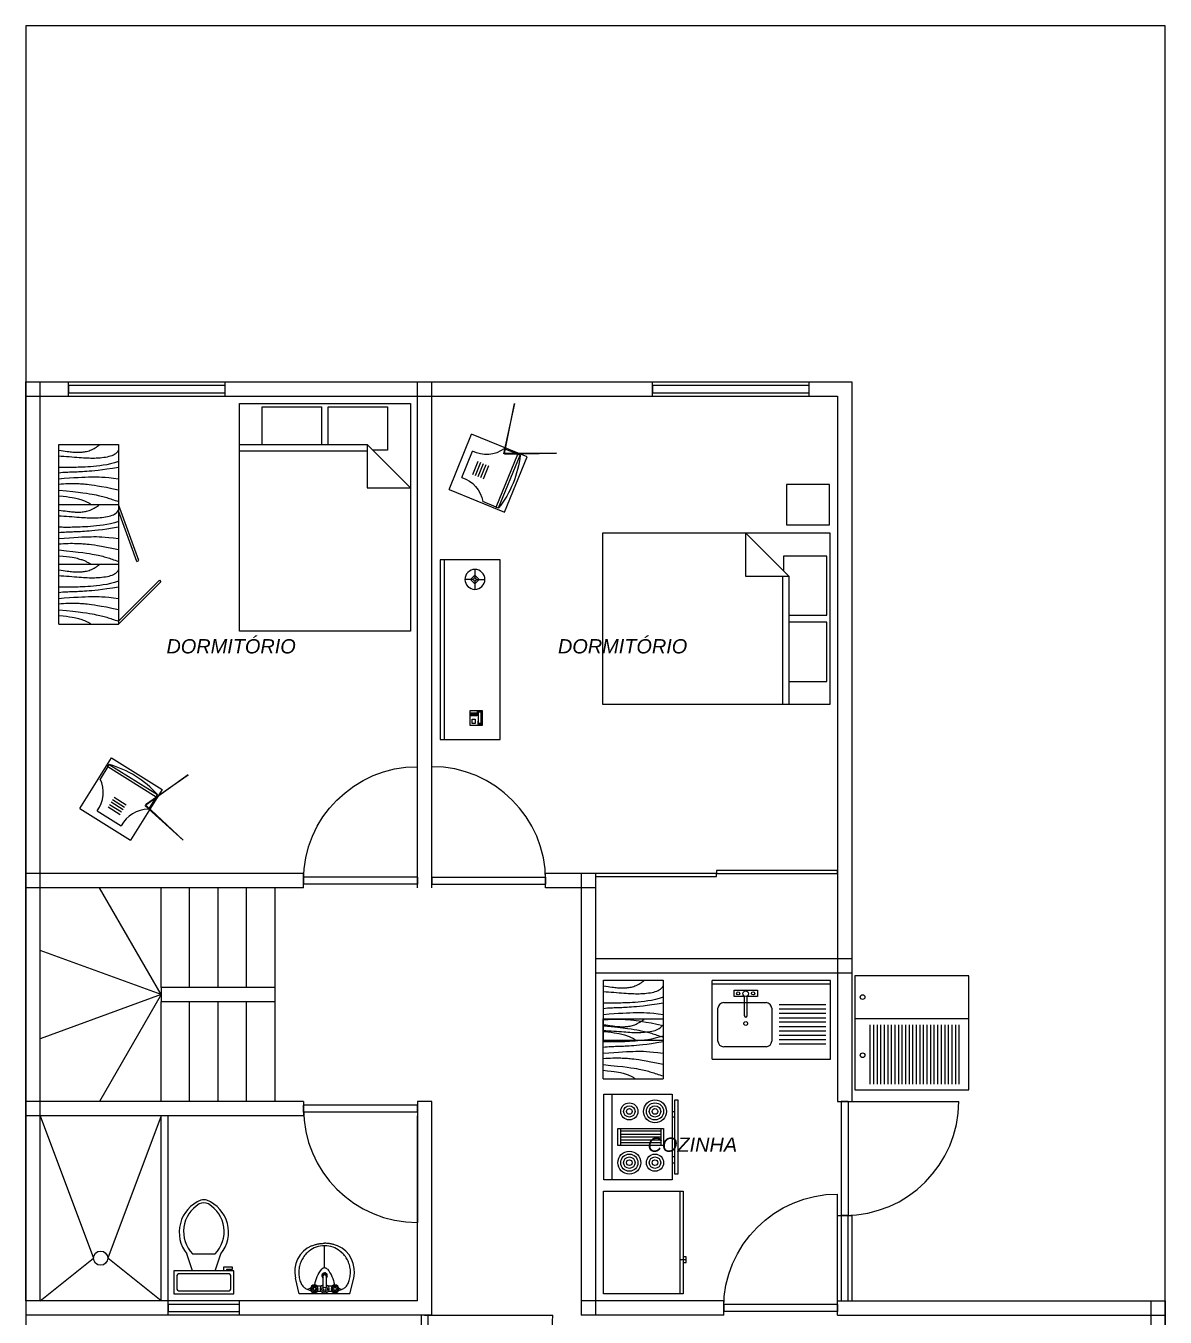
# Model space of a CAD drawing. Header units: millimetres. Extents: x 14669 to 29415, y 2716 to 7684.
# Drawn here: x 16208 to 17008, y 3372 to 4279 of the extents above; entities that cross this region are included whole.
import ezdxf

# ---------------------------------------------------------------- set-up
doc = ezdxf.new("R2010")
doc.units = ezdxf.units.MM
for name, color, linetype in [('escaleras', 2, 'Continuous'), ('linderos', 2, 'Continuous'), ('muebles', 1, 'Continuous'), ('muros_carga', 3, 'Continuous'), ('puertas', 2, 'Continuous'), ('ventanas', 1, 'Continuous')]:
    doc.layers.add(name, color=color, linetype=linetype)
doc.styles.add('CUADRO1', font='ariali.ttf', dxfattribs={"height": 1})

# ---------------------------------------------------------------- blocks, each defined once
blk = doc.blocks.new('puerta 90 cm')
at = {"layer": 'puertas'}
blk.add_line((4022.33, 1290.63), (4112.33, 1290.63), dxfattribs=at)
blk.add_lwpolyline([(4019.83, 1290.63), (4019.83, 1200.63), (4024.83, 1200.63), (4024.83, 1290.63)], close=True, dxfattribs=at)
blk.add_arc((4022.33, 1290.63), 90, 270, 0, dxfattribs=at)
at = {"layer": 'ventanas'}
for p, q in [((4027.33, 1290.63), (4017.33, 1290.63)), ((4027.33, 1200.63), (4017.33, 1200.63))]:
    blk.add_line(p, q, dxfattribs=at)
blk = doc.blocks.new('Bed - Queen')
at = {"linetype": 'Continuous'}
for p, q in [((0, -80.00003), (0, 0)), ((0, 0), (59.99999, 0)), ((59.99999, 0), (59.99999, -80.00003)), ((7.99999, -1.2), (28.79998, -1.2)), ((7.99999, -14.4), (7.99999, -1.2)), ((28.79998, -1.2), (28.79998, -14.4)), ((31.19999, -1.2), (51.99999, -1.2)), ((31.19999, -14.4), (31.19999, -1.2)), ((51.99999, -1.2), (51.99999, -16.4)), ((0, -14.4), (44.8, -14.4)), ((44.8, -16.8), (0, -16.8)), ((59.99999, -29.6), (44.8, -14.4)), ((44.8, -14.4), (44.8, -29.6)), ((51.99999, -16.4), (46.79936, -16.4)), ((44.8, -29.6), (59.99999, -29.6)), ((59.99999, -80.00003), (0, -80.00003))]:
    blk.add_line(p, q, dxfattribs=at)
blk = doc.blocks.new('Toilet - top')
for p, q in [((9.5, -6), (9.5, -2)), ((-10, -8.5), (-8, -8.5)), ((-10, -9.5), (-10, -8.5)), ((-8, -8.5), (-8, -8)), ((-7, -8), (-7, -9.5)), ((-4, -8), (-6, -14)), ((4, -8), (6, -14)), ((-7, -9.5), (-10, -9.5)), ((4, -14), (-4, -14))]:
    blk.add_line(p, q)
blk.add_lwpolyline([(10.5, -8), (10.5, 0), (-10.5, 0), (-10.5, -8)], close=True)
for points in [[(-9.5, -2), (-9.5, -6)], [(8.5, -1), (-8.5, -1)], [(-8.5, -7), (8.5, -7)]]:
    blk.add_lwpolyline(points)
for centre, radius, start, end in [((-8.62, -1.88), 0.884, 81.8699, 188.1301), ((8.62, -1.88), 0.884, 351.8699, 98.1301), ((-8.62, -6.12), 0.884, 171.8699, 278.1301), ((8.62, -6.12), 0.884, 261.8699, 8.1301), ((3.52, -21.58), 12.17, 141.4691, 247.9714), ((4.2, -21.82), 11.33, 136.3677, 238.9468), ((-3.52, -21.58), 12.17, 292.0284, 38.5307), ((-4.2, -21.82), 11.33, 301.053, 43.6321), ((0, -27.88), 4, 245.7318, 294.2682), ((0, -29), 4, 254.8605, 285.1395)]:
    blk.add_arc(centre, radius, start, end)
blk = doc.blocks.new('tele 20 inch')
at = {"layer": 'muebles'}
for p, q in [((3994.88, 1810.87), (4034.88, 1810.87)), ((3994.88, 1809.14), (3994.88, 1810.87)), ((3994.88, 1809.14), (4034.88, 1809.14)), ((3994.88, 1809.14), (3994.88, 1798.83)), ((4034.88, 1809.14), (4034.88, 1810.87)), ((4034.88, 1809.14), (4034.88, 1798.83)), ((4009.88, 1793.21), (4019.88, 1793.21)), ((4009.88, 1791.21), (4019.88, 1791.21)), ((4009.88, 1789.21), (4019.88, 1789.21)), ((4009.88, 1787.21), (4019.88, 1787.21)), ((4004.88, 1778.83), (4024.88, 1778.83)), ((4009.88, 1785.21), (4019.88, 1785.21))]:
    blk.add_line(p, q, dxfattribs=at)
for centre, radius, start, end in [((4014.88, 1740.83), 72.84, 74.06267, 105.93733), ((3983.49, 1780.63), 21.46, 355.16684, 57.96326), ((4046.26, 1780.63), 21.46, 122.03674, 184.83316)]:
    blk.add_arc(centre, radius, start, end, dxfattribs=at)
blk = doc.blocks.new('ropero')
at = {"layer": 'muebles', "linetype": 'Continuous'}
for p, q in [((3979.7, 1950.2), (4021.7, 1950.2)), ((3979.7, 1908.2), (4021.7, 1908.2)), ((3979.7, 1866.2), (4021.7, 1866.2))]:
    blk.add_line(p, q, dxfattribs=at)
at = {"layer": 'muebles'}
for p, q in [((4035.98, 1910.7), (4021.7, 1950.2)), ((4034.56, 1910.19), (4021.7, 1945.79)), ((4034.56, 1910.19), (4035.98, 1910.7)), ((4021.7, 1868.32), (4050.34, 1896.96)), ((4021.7, 1866.2), (4051.4, 1895.9)), ((4050.34, 1896.96), (4051.4, 1895.9))]:
    blk.add_line(p, q, dxfattribs=at)
at = {"layer": 'muebles', "linetype": 'Continuous'}
for points in [[(3979.7, 1950.2), (3979.7, 1992.2), (4021.7, 1992.2), (4021.7, 1950.2)], [(3979.7, 1988.2), (3981.4, 1987.99), (3982.93, 1987.78), (3984.31, 1987.6), (3985.56, 1987.43), (3986.69, 1987.28), (3987.73, 1987.15), (3988.7, 1987.04), (3989.61, 1986.94), (3990.49, 1986.87), (3991.34, 1986.82), (3992.17, 1986.79), (3992.97, 1986.77), (3993.77, 1986.78), (3994.55, 1986.81), (3995.33, 1986.85), (3996.11, 1986.91), (3996.9, 1986.99), (3997.69, 1987.1), (3998.49, 1987.23), (3999.3, 1987.4), (4000.13, 1987.61), (4000.97, 1987.87), (4001.82, 1988.18), (4002.7, 1988.55), (4003.59, 1988.98), (4004.47, 1989.45), (4005.34, 1989.95), (4006.16, 1990.46), (4006.92, 1990.96), (4007.59, 1991.43), (4008.15, 1991.85), (4008.59, 1992.2)], [(3979.7, 1984.2), (3981.52, 1984.1), (3983.37, 1983.99), (3985.24, 1983.86), (3987.1, 1983.73), (3988.93, 1983.59), (3990.72, 1983.45), (3992.43, 1983.32), (3994.06, 1983.19), (3995.59, 1983.08), (3997.03, 1982.97), (3998.4, 1982.89), (3999.71, 1982.82), (4000.98, 1982.76), (4002.24, 1982.73), (4003.5, 1982.73), (4004.77, 1982.74), (4006.08, 1982.79), (4007.4, 1982.86), (4008.74, 1982.96), (4010.06, 1983.1), (4011.37, 1983.26), (4012.64, 1983.45), (4013.87, 1983.67), (4015.03, 1983.93), (4016.12, 1984.22), (4017.14, 1984.55), (4018.08, 1984.94), (4018.95, 1985.4), (4019.75, 1985.95), (4020.47, 1986.59), (4021.12, 1987.34), (4021.7, 1988.2)], [(4021.7, 1980.2), (4018.88, 1979.34), (4016.15, 1978.64), (4013.52, 1978.07), (4011, 1977.63), (4008.58, 1977.29), (4006.27, 1977.03), (4004.08, 1976.83), (4002.01, 1976.67), (4000.06, 1976.54), (3998.22, 1976.43), (3996.49, 1976.34), (3994.86, 1976.27), (3993.32, 1976.21), (3991.85, 1976.17), (3990.46, 1976.13), (3989.14, 1976.1), (3987.87, 1976.08), (3986.64, 1976.07), (3985.46, 1976.07), (3984.29, 1976.07), (3983.15, 1976.08), (3982, 1976.11), (3980.86, 1976.15), (3979.7, 1976.2)], [(4021.7, 1976.2), (4017.35, 1975.47), (4013.58, 1974.87), (4010.32, 1974.41), (4007.5, 1974.05), (4005.06, 1973.78), (4002.95, 1973.57), (4001.08, 1973.42), (3999.41, 1973.31), (3997.87, 1973.21), (3996.43, 1973.12), (3995.1, 1973.05), (3993.84, 1972.99), (3992.65, 1972.93), (3991.51, 1972.88), (3990.41, 1972.84), (3989.33, 1972.81), (3988.25, 1972.77), (3987.17, 1972.73), (3986.06, 1972.69), (3984.92, 1972.64), (3983.73, 1972.56), (3982.47, 1972.47), (3981.13, 1972.35), (3979.7, 1972.2)], [(3979.7, 1968.2), (3983.62, 1968.52), (3987.17, 1968.79), (3990.39, 1969.01), (3993.29, 1969.18), (3995.92, 1969.32), (3998.31, 1969.42), (4000.49, 1969.49), (4002.49, 1969.54), (4004.35, 1969.56), (4006.17, 1969.55), (4008.05, 1969.5), (4010.07, 1969.39), (4012.35, 1969.22), (4014.98, 1968.97), (4018.07, 1968.64), (4021.7, 1968.2)], [(4021.7, 1960.2), (4017.09, 1961.19), (4013.16, 1961.98), (4009.83, 1962.61), (4007.03, 1963.09), (4004.7, 1963.46), (4002.76, 1963.73), (4001.14, 1963.93), (3999.78, 1964.08), (3998.6, 1964.2), (3997.56, 1964.3), (3996.62, 1964.38), (3995.73, 1964.44), (3994.87, 1964.49), (3993.97, 1964.53), (3993.01, 1964.57), (3991.94, 1964.59), (3990.73, 1964.62), (3989.38, 1964.64), (3987.93, 1964.64), (3986.39, 1964.62), (3984.77, 1964.58), (3983.1, 1964.5), (3981.41, 1964.37), (3979.7, 1964.2)], [(3979.7, 1960.2), (3985.1, 1959.67), (3989.65, 1959.18), (3993.44, 1958.75), (3996.58, 1958.35), (3999.17, 1957.99), (4001.31, 1957.66), (4003.11, 1957.35), (4004.66, 1957.06), (4006.06, 1956.79), (4007.33, 1956.52), (4008.5, 1956.26), (4009.58, 1956), (4010.59, 1955.74), (4011.55, 1955.47), (4012.48, 1955.21), (4013.39, 1954.93), (4014.31, 1954.64), (4015.25, 1954.34), (4016.21, 1954.02), (4017.2, 1953.69), (4018.24, 1953.35), (4019.33, 1952.98), (4020.48, 1952.6), (4021.7, 1952.2)], [(3979.7, 1956.2), (3982.71, 1955.92), (3985.23, 1955.64), (3987.33, 1955.37), (3989.07, 1955.1), (3990.5, 1954.84), (3991.69, 1954.59), (3992.7, 1954.34), (3993.58, 1954.1), (3994.38, 1953.86), (3995.13, 1953.63), (3995.83, 1953.4), (3996.48, 1953.17), (3997.1, 1952.94), (3997.68, 1952.71), (3998.23, 1952.47), (3998.76, 1952.24), (3999.28, 1951.99), (3999.78, 1951.75), (4000.26, 1951.5), (4000.72, 1951.24), (4001.16, 1950.99), (4001.56, 1950.73), (4001.94, 1950.47), (4002.28, 1950.21)], [(3979.7, 1908.2), (3979.7, 1950.2), (4021.7, 1950.2), (4021.7, 1908.2)], [(3979.7, 1946.2), (3981.4, 1945.99), (3982.93, 1945.78), (3984.31, 1945.6), (3985.56, 1945.43), (3986.69, 1945.28), (3987.73, 1945.15), (3988.7, 1945.04), (3989.61, 1944.94), (3990.49, 1944.87), (3991.34, 1944.82), (3992.17, 1944.79), (3992.97, 1944.77), (3993.77, 1944.78), (3994.55, 1944.81), (3995.33, 1944.85), (3996.11, 1944.91), (3996.9, 1944.99), (3997.69, 1945.1), (3998.49, 1945.23), (3999.3, 1945.4), (4000.13, 1945.61), (4000.97, 1945.87), (4001.82, 1946.18), (4002.7, 1946.55), (4003.59, 1946.98), (4004.47, 1947.45), (4005.34, 1947.95), (4006.16, 1948.46), (4006.92, 1948.96), (4007.59, 1949.43), (4008.15, 1949.85), (4008.59, 1950.2)], [(3979.7, 1942.2), (3981.52, 1942.1), (3983.37, 1941.99), (3985.24, 1941.86), (3987.1, 1941.73), (3988.93, 1941.59), (3990.72, 1941.45), (3992.43, 1941.32), (3994.06, 1941.19), (3995.59, 1941.08), (3997.03, 1940.97), (3998.4, 1940.89), (3999.71, 1940.82), (4000.98, 1940.76), (4002.24, 1940.73), (4003.5, 1940.73), (4004.77, 1940.74), (4006.08, 1940.79), (4007.4, 1940.86), (4008.74, 1940.96), (4010.06, 1941.1), (4011.37, 1941.26), (4012.64, 1941.45), (4013.87, 1941.67), (4015.03, 1941.93), (4016.12, 1942.22), (4017.14, 1942.55), (4018.08, 1942.94), (4018.95, 1943.4), (4019.75, 1943.95), (4020.47, 1944.59), (4021.12, 1945.34), (4021.7, 1946.2)], [(4021.7, 1938.2), (4018.88, 1937.34), (4016.15, 1936.64), (4013.52, 1936.07), (4011, 1935.63), (4008.58, 1935.29), (4006.27, 1935.03), (4004.08, 1934.83), (4002.01, 1934.67), (4000.06, 1934.54), (3998.22, 1934.43), (3996.49, 1934.34), (3994.86, 1934.27), (3993.32, 1934.21), (3991.85, 1934.17), (3990.46, 1934.13), (3989.14, 1934.1), (3987.87, 1934.08), (3986.64, 1934.07), (3985.46, 1934.07), (3984.29, 1934.07), (3983.15, 1934.08), (3982, 1934.11), (3980.86, 1934.15), (3979.7, 1934.2)], [(4021.7, 1934.2), (4017.35, 1933.47), (4013.58, 1932.87), (4010.32, 1932.41), (4007.5, 1932.05), (4005.06, 1931.78), (4002.95, 1931.57), (4001.08, 1931.42), (3999.41, 1931.31), (3997.87, 1931.21), (3996.43, 1931.12), (3995.1, 1931.05), (3993.84, 1930.99), (3992.65, 1930.93), (3991.51, 1930.88), (3990.41, 1930.84), (3989.33, 1930.81), (3988.25, 1930.77), (3987.17, 1930.73), (3986.06, 1930.69), (3984.92, 1930.64), (3983.73, 1930.56), (3982.47, 1930.47), (3981.13, 1930.35), (3979.7, 1930.2)], [(3979.7, 1926.2), (3983.62, 1926.52), (3987.17, 1926.79), (3990.39, 1927.01), (3993.29, 1927.18), (3995.92, 1927.32), (3998.31, 1927.42), (4000.49, 1927.49), (4002.49, 1927.54), (4004.35, 1927.56), (4006.17, 1927.55), (4008.05, 1927.5), (4010.07, 1927.39), (4012.35, 1927.22), (4014.98, 1926.97), (4018.07, 1926.64), (4021.7, 1926.2)], [(4021.7, 1918.2), (4017.09, 1919.19), (4013.16, 1919.98), (4009.83, 1920.61), (4007.03, 1921.09), (4004.7, 1921.46), (4002.76, 1921.73), (4001.14, 1921.93), (3999.78, 1922.08), (3998.6, 1922.2), (3997.56, 1922.3), (3996.62, 1922.38), (3995.73, 1922.44), (3994.87, 1922.49), (3993.97, 1922.53), (3993.01, 1922.57), (3991.94, 1922.59), (3990.73, 1922.62), (3989.38, 1922.64), (3987.93, 1922.64), (3986.39, 1922.62), (3984.77, 1922.58), (3983.1, 1922.5), (3981.41, 1922.37), (3979.7, 1922.2)], [(3979.7, 1918.2), (3985.1, 1917.67), (3989.65, 1917.18), (3993.44, 1916.75), (3996.58, 1916.35), (3999.17, 1915.99), (4001.31, 1915.66), (4003.11, 1915.35), (4004.66, 1915.06), (4006.06, 1914.79), (4007.33, 1914.52), (4008.5, 1914.26), (4009.58, 1914), (4010.59, 1913.74), (4011.55, 1913.47), (4012.48, 1913.21), (4013.39, 1912.93), (4014.31, 1912.64), (4015.25, 1912.34), (4016.21, 1912.02), (4017.2, 1911.69), (4018.24, 1911.35), (4019.33, 1910.98), (4020.48, 1910.6), (4021.7, 1910.2)], [(3979.7, 1914.2), (3982.71, 1913.92), (3985.23, 1913.64), (3987.33, 1913.37), (3989.07, 1913.1), (3990.5, 1912.84), (3991.69, 1912.59), (3992.7, 1912.34), (3993.58, 1912.1), (3994.38, 1911.86), (3995.13, 1911.63), (3995.83, 1911.4), (3996.48, 1911.17), (3997.1, 1910.94), (3997.68, 1910.71), (3998.23, 1910.47), (3998.76, 1910.24), (3999.28, 1909.99), (3999.78, 1909.75), (4000.26, 1909.5), (4000.72, 1909.24), (4001.16, 1908.99), (4001.56, 1908.73), (4001.94, 1908.47), (4002.28, 1908.21)], [(3979.7, 1866.2), (3979.7, 1908.2), (4021.7, 1908.2), (4021.7, 1866.2)], [(3979.7, 1904.2), (3981.4, 1903.99), (3982.93, 1903.78), (3984.31, 1903.6), (3985.56, 1903.43), (3986.69, 1903.28), (3987.73, 1903.15), (3988.7, 1903.04), (3989.61, 1902.94), (3990.49, 1902.87), (3991.34, 1902.82), (3992.17, 1902.79), (3992.97, 1902.77), (3993.77, 1902.78), (3994.55, 1902.81), (3995.33, 1902.85), (3996.11, 1902.91), (3996.9, 1902.99), (3997.69, 1903.1), (3998.49, 1903.23), (3999.3, 1903.4), (4000.13, 1903.61), (4000.97, 1903.87), (4001.82, 1904.18), (4002.7, 1904.55), (4003.59, 1904.98), (4004.47, 1905.45), (4005.34, 1905.95), (4006.16, 1906.46), (4006.92, 1906.96), (4007.59, 1907.43), (4008.15, 1907.85), (4008.59, 1908.2)], [(3979.7, 1900.2), (3981.52, 1900.1), (3983.37, 1899.99), (3985.24, 1899.86), (3987.1, 1899.73), (3988.93, 1899.59), (3990.72, 1899.45), (3992.43, 1899.32), (3994.06, 1899.19), (3995.59, 1899.08), (3997.03, 1898.97), (3998.4, 1898.89), (3999.71, 1898.82), (4000.98, 1898.76), (4002.24, 1898.73), (4003.5, 1898.73), (4004.77, 1898.74), (4006.08, 1898.79), (4007.4, 1898.86), (4008.74, 1898.96), (4010.06, 1899.1), (4011.37, 1899.26), (4012.64, 1899.45), (4013.87, 1899.67), (4015.03, 1899.93), (4016.12, 1900.22), (4017.14, 1900.55), (4018.08, 1900.94), (4018.95, 1901.4), (4019.75, 1901.95), (4020.47, 1902.59), (4021.12, 1903.34), (4021.7, 1904.2)], [(4021.7, 1896.2), (4018.88, 1895.34), (4016.15, 1894.64), (4013.52, 1894.07), (4011, 1893.63), (4008.58, 1893.29), (4006.27, 1893.03), (4004.08, 1892.83), (4002.01, 1892.67), (4000.06, 1892.54), (3998.22, 1892.43), (3996.49, 1892.34), (3994.86, 1892.27), (3993.32, 1892.21), (3991.85, 1892.17), (3990.46, 1892.13), (3989.14, 1892.1), (3987.87, 1892.08), (3986.64, 1892.07), (3985.46, 1892.07), (3984.29, 1892.07), (3983.15, 1892.08), (3982, 1892.11), (3980.86, 1892.15), (3979.7, 1892.2)], [(4021.7, 1892.2), (4017.35, 1891.47), (4013.58, 1890.87), (4010.32, 1890.41), (4007.5, 1890.05), (4005.06, 1889.78), (4002.95, 1889.57), (4001.08, 1889.42), (3999.41, 1889.31), (3997.87, 1889.21), (3996.43, 1889.12), (3995.1, 1889.05), (3993.84, 1888.99), (3992.65, 1888.93), (3991.51, 1888.88), (3990.41, 1888.84), (3989.33, 1888.81), (3988.25, 1888.77), (3987.17, 1888.73), (3986.06, 1888.69), (3984.92, 1888.64), (3983.73, 1888.56), (3982.47, 1888.47), (3981.13, 1888.35), (3979.7, 1888.2)], [(3979.7, 1884.2), (3983.62, 1884.52), (3987.17, 1884.79), (3990.39, 1885.01), (3993.29, 1885.18), (3995.92, 1885.32), (3998.31, 1885.42), (4000.49, 1885.49), (4002.49, 1885.54), (4004.35, 1885.56), (4006.17, 1885.55), (4008.05, 1885.5), (4010.07, 1885.39), (4012.35, 1885.22), (4014.98, 1884.97), (4018.07, 1884.64), (4021.7, 1884.2)], [(4021.7, 1876.2), (4017.09, 1877.19), (4013.16, 1877.98), (4009.83, 1878.61), (4007.03, 1879.09), (4004.7, 1879.46), (4002.76, 1879.73), (4001.14, 1879.93), (3999.78, 1880.08), (3998.6, 1880.2), (3997.56, 1880.3), (3996.62, 1880.38), (3995.73, 1880.44), (3994.87, 1880.49), (3993.97, 1880.53), (3993.01, 1880.57), (3991.94, 1880.59), (3990.73, 1880.62), (3989.38, 1880.64), (3987.93, 1880.64), (3986.39, 1880.62), (3984.77, 1880.58), (3983.1, 1880.5), (3981.41, 1880.37), (3979.7, 1880.2)], [(3979.7, 1876.2), (3985.1, 1875.67), (3989.65, 1875.18), (3993.44, 1874.75), (3996.58, 1874.35), (3999.17, 1873.99), (4001.31, 1873.66), (4003.11, 1873.35), (4004.66, 1873.06), (4006.06, 1872.79), (4007.33, 1872.52), (4008.5, 1872.26), (4009.58, 1872), (4010.59, 1871.74), (4011.55, 1871.47), (4012.48, 1871.21), (4013.39, 1870.93), (4014.31, 1870.64), (4015.25, 1870.34), (4016.21, 1870.02), (4017.2, 1869.69), (4018.24, 1869.35), (4019.33, 1868.98), (4020.48, 1868.6), (4021.7, 1868.2)], [(3979.7, 1872.2), (3982.71, 1871.92), (3985.23, 1871.64), (3987.33, 1871.37), (3989.07, 1871.1), (3990.5, 1870.84), (3991.69, 1870.59), (3992.7, 1870.34), (3993.58, 1870.1), (3994.38, 1869.86), (3995.13, 1869.63), (3995.83, 1869.4), (3996.48, 1869.17), (3997.1, 1868.94), (3997.68, 1868.71), (3998.23, 1868.47), (3998.76, 1868.24), (3999.28, 1867.99), (3999.78, 1867.75), (4000.26, 1867.5), (4000.72, 1867.24), (4001.16, 1866.99), (4001.56, 1866.73), (4001.94, 1866.47), (4002.28, 1866.21)]]:
    blk.add_lwpolyline(points, dxfattribs=at)
blk = doc.blocks.new('ventana 110 cm planta')
at = {"layer": 'ventanas'}
for p, q in [((4008.07, 1900.84), (4008.07, 1910.84)), ((4118.07, 1900.84), (4118.07, 1910.84))]:
    blk.add_line(p, q, dxfattribs=at)
blk.add_lwpolyline([(4008.07, 1903.34), (4118.07, 1903.34), (4118.07, 1908.34), (4008.07, 1908.34)], close=True, dxfattribs=at)
blk = doc.blocks.new('tarja2')
at = {"layer": 'muebles'}
for p, q in [((4926.7, 1813.7), (4926.7, 1878.7)), ((5024.3, 1875.7), (4926.7, 1875.7)), ((4981.9, 1858.9), (5020.6, 1858.9)), ((4981.9, 1855.1), (5020.6, 1855.1)), ((4981.9, 1851.6), (5020.6, 1851.6)), ((4981.9, 1847.9), (5020.6, 1847.9)), ((4981.9, 1844.4), (5020.6, 1844.4)), ((4981.9, 1840.6), (5020.6, 1840.6)), ((4981.9, 1837.1), (5020.6, 1837.1)), ((4981.9, 1833.6), (5020.6, 1833.6)), ((4981.9, 1829.9), (5020.6, 1829.9)), ((4981.9, 1826.3), (5020.6, 1826.3))]:
    blk.add_line(p, q, dxfattribs=at)
at = {"layer": 'muebles', "linetype": 'Continuous'}
for p, q in [((4953.2, 1849.6), (4953.2, 1865.7)), ((4955.5, 1849.6), (4955.5, 1865.7))]:
    blk.add_line(p, q, dxfattribs=at)
at = {"layer": 'muebles'}
blk.add_lwpolyline([(4926.7, 1813.7), (5024.3, 1813.7), (5024.3, 1878.7), (4926.7, 1878.7)], dxfattribs=at)
at = {"layer": 'muebles', "linetype": 'Continuous'}
for points in [[(4953.2, 1865.4), (4944.7, 1865.4), (4944.7, 1870.7), (4954.6, 1870.7)], [(4954.6, 1870.7), (4963.9, 1870.7), (4963.9, 1865.4), (4955.5, 1865.4)], [(4931.4, 1828.5), (4931.4, 1855.7)], [(4936.1, 1860.4), (4951.8, 1860.4)], [(4951.8, 1860.4), (4971.2, 1860.4)], [(4975.8, 1855.7), (4975.8, 1828.5)], [(4971.2, 1823.8), (4936.1, 1823.8)]]:
    blk.add_lwpolyline(points, dxfattribs=at)
for centre, radius in [((4948.1, 1868), 1.3), ((4954.3, 1867.7), 2.34), ((4960.4, 1868), 1.3), ((4954.3, 1843.1), 1.56)]:
    blk.add_circle(centre, radius, dxfattribs=at)
for centre, radius, start, end in [((4936.3, 1855.4), 4.98, 93.3665, 176.6335), ((4970.9, 1855.4), 4.98, 3.3665, 86.6335), ((4954.3, 1849.6), 1.17, 180, 0), ((4936.3, 1828.8), 4.98, 183.3665, 266.6335), ((4970.9, 1828.8), 4.98, 273.3665, 356.6335)]:
    blk.add_arc(centre, radius, start, end, dxfattribs=at)
blk = doc.blocks.new('puerta 80 cm')
at = {"layer": 'puertas'}
for p, q in [((4020.66, 1310.21), (4020.66, 1390.21)), ((4020.66, 1312.71), (4100.66, 1312.71)), ((4020.66, 1312.71), (4020.66, 1307.71)), ((4020.66, 1307.71), (4100.66, 1307.71)), ((4100.66, 1312.71), (4100.66, 1307.71))]:
    blk.add_line(p, q, dxfattribs=at)
blk.add_arc((4020.66, 1310.21), 80, 0, 90, dxfattribs=at)
at = {"layer": 'ventanas'}
for p, q in [((4020.66, 1305.21), (4020.66, 1315.21)), ((4100.66, 1305.21), (4100.66, 1315.21))]:
    blk.add_line(p, q, dxfattribs=at)
blk = doc.blocks.new('Table - Square Woodgrain 42 x 42 in.')
at = {"linetype": 'Continuous'}
blk.add_line((0, -42), (42, -42), dxfattribs=at)
for points in [[(0, -4), (1.704, -4.2172), (3.2358, -4.4188), (4.615, -4.604), (5.8615, -4.7721), (6.9951, -4.9224), (8.0357, -5.0541), (9.0031, -5.1667), (9.9171, -5.2594), (10.7951, -5.3316), (11.6445, -5.3836), (12.4702, -5.4157), (13.277, -5.4283), (14.0698, -5.4217), (14.8535, -5.3964), (15.6331, -5.3526), (16.4133, -5.2908), (17.1986, -5.2103), (17.9913, -5.1062), (18.793, -4.9727), (19.6056, -4.8038), (20.4307, -4.5937), (21.2701, -4.3365), (22.1256, -4.0262), (22.9989, -3.6571), (23.888, -3.2272), (24.7756, -2.7516), (25.6408, -2.2491), (26.4624, -1.7387), (27.2195, -1.2395), (27.891, -0.7703), (28.456, -0.3501), (28.8934, 0.002)], [(0, -42), (0, 0), (42, 0), (42, -42)], [(0, -8), (1.8203, -8.1001), (3.6741, -8.2149), (5.5411, -8.3408), (7.4011, -8.4741), (9.2339, -8.6112), (11.0193, -8.7484), (12.7371, -8.8821), (14.3671, -9.0086), (15.8954, -9.1246), (17.3337, -9.2278), (18.6997, -9.3159), (20.0116, -9.387), (21.2871, -9.4389), (22.5442, -9.4696), (23.8008, -9.477), (25.0749, -9.459), (26.3791, -9.4137), (27.7049, -9.3403), (29.0383, -9.2382), (30.3655, -9.1068), (31.6728, -8.9455), (32.9461, -8.7535), (34.1717, -8.5304), (35.3358, -8.2756), (36.4268, -7.9863), (37.443, -7.6521), (38.3849, -7.2603), (39.253, -6.7986), (40.048, -6.2542), (40.7705, -5.6147), (41.421, -4.8674), (42, -4)], [(42, -12), (39.1784, -12.8621), (36.4519, -13.5654), (33.8246, -14.1294), (31.3004, -14.5731), (28.8832, -14.9161), (26.577, -15.1775), (24.3858, -15.3768), (22.3136, -15.5332), (20.3622, -15.6632), (18.5254, -15.7718), (16.7947, -15.8612), (15.1618, -15.9338), (13.6183, -15.9916), (12.1558, -16.0369), (10.7659, -16.0718), (9.4403, -16.0987), (8.1703, -16.1191), (6.9461, -16.1325), (5.7577, -16.1377), (4.595, -16.1335), (3.4479, -16.1188), (2.3064, -16.0924), (1.1604, -16.0532), (0, -16)], [(42, -16), (37.6529, -16.7365), (33.8802, -17.329), (30.6179, -17.7961), (27.8015, -18.1561), (25.3668, -18.4275), (23.2497, -18.6288), (21.3859, -18.7785), (19.7111, -18.8949), (18.1693, -18.9939), (16.7375, -19.0795), (15.401, -19.1534), (14.1449, -19.217), (12.9544, -19.2717), (11.8148, -19.3191), (10.7113, -19.3606), (9.6291, -19.3976), (8.5534, -19.4323), (7.47, -19.4689), (6.3643, -19.5122), (5.222, -19.5672), (4.0288, -19.6386), (2.7703, -19.7313), (1.4321, -19.8501), (0, -20)], [(0, -24), (3.9243, -23.6805), (7.4766, -23.4138), (10.6891, -23.1954), (13.5943, -23.0205), (16.2247, -22.8847), (18.6125, -22.7832), (20.7903, -22.7116), (22.7903, -22.6651), (24.6563, -22.642), (26.4764, -22.6507), (28.35, -22.7024), (30.3766, -22.8084), (32.6555, -22.98), (35.2861, -23.2283), (38.3678, -23.5645), (42, -24)], [(42, -32), (37.392, -31.017), (33.4585, -30.2231), (30.1291, -29.5949), (27.3334, -29.109), (25.0009, -28.742), (23.0612, -28.4707), (21.4439, -28.2716), (20.0786, -28.1215), (18.8998, -28.0002), (17.8609, -27.9014), (16.9206, -27.8219), (16.0371, -27.7588), (15.1691, -27.709), (14.2748, -27.6693), (13.3128, -27.6368), (12.2415, -27.6083), (11.0295, -27.5824), (9.6867, -27.5643), (8.233, -27.5608), (6.6884, -27.5787), (5.0728, -27.6248), (3.4062, -27.7058), (1.7086, -27.8286), (0, -28)], [(0, -32), (5.4026, -32.5358), (9.9494, -33.019), (13.7424, -33.4553), (16.8834, -33.8505), (19.4743, -34.2106), (21.6171, -34.5413), (23.4136, -34.8486), (24.9657, -35.1382), (26.3614, -35.4156), (27.6332, -35.6841), (28.7995, -35.9467), (29.8788, -36.2064), (30.8897, -36.4661), (31.8507, -36.7288), (32.7802, -36.9973), (33.6968, -37.2747), (34.6175, -37.5635), (35.5531, -37.8651), (36.5128, -38.1805), (37.506, -38.5108), (38.5421, -38.8568), (39.6302, -39.2197), (40.7797, -39.6004), (42, -40)], [(0, -36), (3.0098, -36.2857), (5.5354, -36.5643), (7.6368, -36.8359), (9.374, -37.1009), (10.807, -37.3597), (11.9957, -37.6126), (13.0002, -37.8599), (13.8804, -38.102), (14.6874, -38.3393), (15.4365, -38.5729), (16.1338, -38.8041), (16.7858, -39.0341), (17.3987, -39.264), (17.9787, -39.4952), (18.5322, -39.7288), (19.0655, -39.9662), (19.5832, -40.2081), (20.0842, -40.4544), (20.5657, -40.7046), (21.0249, -40.9581), (21.459, -41.2144), (21.8653, -41.4731), (22.2409, -41.7335), (22.5831, -41.9951)]]:
    blk.add_lwpolyline(points, dxfattribs=at)
blk = doc.blocks.new('Faucet - Bathroom top')
for p, q in [((-4.107, 0.125), (-4.375, 0.125)), ((-3.75, 0.4788), (-3.75, 0.75)), ((-3.5, 0.482), (-3.5, 0.75)), ((-3.1461, 0.125), (-2.875, 0.125)), ((3.143, 0.125), (2.875, 0.125)), ((3.5, 0.4788), (3.5, 0.75)), ((3.75, 0.482), (3.75, 0.75)), ((4.1039, 0.125), (4.375, 0.125)), ((-4.1039, -0.125), (-4.375, -0.125)), ((-3.75, -0.4821), (-3.75, -0.75)), ((-3.5, -0.4789), (-3.5, -0.75)), ((-3.143, -0.125), (-2.875, -0.125)), ((-0.5, -0.8639), (-0.5, -4.5)), ((0.5, -4.5), (0.5, -0.8631)), ((3.1461, -0.125), (2.875, -0.125)), ((3.5, -0.4821), (3.5, -0.75)), ((3.75, -0.4789), (3.75, -0.75)), ((4.107, -0.125), (4.375, -0.125))]:
    blk.add_line(p, q)
for centre, radius in [((-3.625, 0), 1.375), ((-4.625, 0), 0.2795), ((-3.625, 0), 0.5), ((-3.625, 1), 0.2795), ((-2.625, 0), 0.2795), ((0, 0), 0.5), ((3.625, 0), 1.375), ((2.625, 0), 0.2795), ((3.625, 0), 0.5), ((3.625, 1), 0.2795), ((4.625, 0), 0.2795), ((-3.625, -1), 0.2795), ((3.625, -1), 0.2795)]:
    blk.add_circle(centre, radius)
for centre, radius, start, end in [((-3.625, 0), 1, 105.2407, 164.2093), ((-3.625, 0), 1, 16.44125, 74.07887), ((0, 0), 1.5, 289.6514, 250.3603), ((0, 0), 1, 300.3431, 239.7554), ((3.625, 0), 1, 106.12, 164.0884), ((3.625, 0), 1, 16.23422, 73.90469), ((-3.625, 0), 1, 196.2342, 253.9047), ((-3.625, 0), 1, 286.12, 344.0884), ((0, -4.5), 0.5, 180, 0), ((3.625, 0), 1, 196.4413, 254.0789), ((3.625, 0), 1, 285.2407, 344.2093)]:
    blk.add_arc(centre, radius, start, end)
blk = doc.blocks.new('Lavabo 35 x 35 cm')
at = {"layer": 'muebles'}
for p, q in [((4127.69, 1458.9), (4125.07, 1469.82)), ((4163.35, 1458.9), (4165.97, 1469.82)), ((4135.64, 1462.94), (4133.59, 1461.9)), ((4155.53, 1462.88), (4157.44, 1461.91)), ((4163.35, 1458.9), (4127.69, 1458.9))]:
    blk.add_line(p, q, dxfattribs=at)
for points in [[(4134.79, 1488.89), (4134, 1488.32), (4133.32, 1487.72), (4132.67, 1487.08), (4132.67, 1487.08), (4132.06, 1486.42), (4131.47, 1485.72), (4130.92, 1485), (4130.41, 1484.25), (4129.93, 1483.47), (4129.49, 1482.67), (4129.09, 1481.85), (4128.73, 1481.01), (4128.73, 1481.01), (4128.41, 1480.15), (4128.13, 1479.28), (4127.89, 1478.39), (4127.7, 1477.48), (4127.55, 1476.57), (4127.44, 1475.65), (4127.38, 1474.71), (4127.36, 1473.78), (4127.36, 1473.78), (4127.39, 1472.84), (4127.47, 1471.9), (4127.58, 1470.97), (4127.74, 1470.07), (4127.93, 1469.19), (4128.16, 1468.35), (4128.43, 1467.55), (4128.72, 1466.8), (4128.72, 1466.8), (4129.05, 1466.1), (4129.41, 1465.47), (4129.79, 1464.88), (4130.21, 1464.35), (4130.64, 1463.87), (4131.11, 1463.43), (4131.6, 1463.03), (4132.12, 1462.67), (4132.12, 1462.67), (4132.66, 1462.35), (4133.22, 1462.07), (4133.79, 1461.82), (4134.37, 1461.6), (4134.95, 1461.42), (4135.53, 1461.26), (4135.83, 1461.19)], [(4136.41, 1492.61), (4137.18, 1492.89), (4137.87, 1493.12), (4138.47, 1493.32), (4139.02, 1493.48), (4139.51, 1493.61), (4139.96, 1493.72), (4140.4, 1493.82), (4140.83, 1493.9), (4141.26, 1493.97), (4141.71, 1494.04), (4142.19, 1494.1), (4142.72, 1494.17), (4143.3, 1494.24), (4143.95, 1494.31), (4144.69, 1494.38), (4145.52, 1494.46)], [(4154.63, 1492.61), (4153.86, 1492.89), (4153.17, 1493.12), (4152.57, 1493.32), (4152.02, 1493.48), (4151.53, 1493.61), (4151.07, 1493.72), (4150.64, 1493.82), (4150.21, 1493.9), (4149.78, 1493.97), (4149.33, 1494.04), (4148.85, 1494.1), (4148.32, 1494.17), (4147.74, 1494.24), (4147.08, 1494.31), (4146.35, 1494.38), (4145.52, 1494.46)], [(4145.52, 1477.07), (4145.52, 1481.93), (4145.52, 1486.77), (4145.52, 1492.57)], [(4155.33, 1461.24), (4155.44, 1461.26), (4156.05, 1461.42), (4156.65, 1461.6), (4157.24, 1461.82), (4157.82, 1462.07), (4158.38, 1462.35), (4158.92, 1462.67), (4158.92, 1462.67), (4159.44, 1463.03), (4159.93, 1463.43), (4160.39, 1463.87), (4160.83, 1464.35), (4161.25, 1464.88), (4161.63, 1465.47), (4161.99, 1466.1), (4162.31, 1466.8), (4162.31, 1466.8), (4162.61, 1467.55), (4162.88, 1468.35), (4163.11, 1469.19), (4163.3, 1470.07), (4163.46, 1470.97), (4163.57, 1471.9), (4163.65, 1472.84), (4163.68, 1473.78), (4163.68, 1473.78), (4163.66, 1474.71), (4163.6, 1475.65), (4163.49, 1476.57), (4163.34, 1477.48), (4163.14, 1478.39), (4162.91, 1479.28), (4162.63, 1480.15), (4162.31, 1481.01), (4162.31, 1481.01), (4161.95, 1481.85), (4161.54, 1482.67), (4161.1, 1483.47), (4160.63, 1484.25), (4160.11, 1485), (4159.57, 1485.72), (4158.98, 1486.42), (4158.37, 1487.08), (4158.37, 1487.08), (4157.72, 1487.72), (4157.04, 1488.32), (4156.25, 1488.89)], [(4143.27, 1464.28), (4140.29, 1464.28)], [(4140.59, 1460.8), (4140.9, 1460.8), (4140.9, 1460.8), (4141.45, 1460.8), (4142.01, 1460.8), (4142.57, 1460.79), (4143.02, 1460.79)], [(4150.85, 1464.28), (4147.88, 1464.28)], [(4148.13, 1460.78), (4148.48, 1460.78), (4149, 1460.78), (4149.53, 1460.78), (4149.53, 1460.78), (4150.08, 1460.79), (4150.57, 1460.79)]]:
    blk.add_lwpolyline(points, dxfattribs=at)
for points in [[(4156.25, 1488.89, 0.090524), (4151.45, 1491.58, 0.082757), (4145.52, 1492.57, 0.082757), (4139.59, 1491.58, 0.090524), (4134.79, 1488.89)], [(4138.65, 1465.09, -0.050926), (4138.65, 1465.27, -0.133789), (4143.49, 1476.11)], [(4147.55, 1476.11, -0.133789), (4152.39, 1465.27, -0.05536), (4152.39, 1465.08, -0.05536)]]:
    blk.add_lwpolyline(points, format="xyb", dxfattribs=at)
for centre, radius, start, end in [((4144.34, 1474.44), 19.82, 113.60055, 193.50073), ((4146.7, 1474.44), 19.82, 346.49927, 66.39945), ((4145.52, 1474.44), 2.62, 39.29543, 140.70457), ((4145.52, 1471.66), 1.96, 302.52766, 241.16336), ((4145.52, 1471.66), 1.37, 320.18823, 226.50341)]:
    blk.add_arc(centre, radius, start, end, dxfattribs=at)
at = {"layer": 'muebles', "xscale": -2, "yscale": 2, "zscale": 2, "rotation": 180}
blk.add_blockref('Faucet - Bathroom top', (4145.57, 1462.36), dxfattribs=at)
blk = doc.blocks.new('Range-Oven - 30 in top')
for p, q in [((0, -3), (30, -3)), ((12, -6), (18, -6)), ((13, -20), (13, -6)), ((14, -6), (14, -20)), ((15, -20), (15, -6)), ((16, -6), (16, -20)), ((17, -20), (17, -6)), ((18, -20), (12, -20)), ((6, -24), (6, -25)), ((8, -25), (8, -24)), ((22, -25), (22, -24)), ((24, -24), (24, -25))]:
    blk.add_line(p, q)
for points in [[(0, -24), (0, 0), (30, 0), (30, -24)], [(12, -21), (12, -5), (18, -5), (18, -21)], [(2, -26), (2, -25), (28, -25), (28, -26)]]:
    blk.add_lwpolyline(points, close=True)
for centre, radius in [((6, -9), 4), ((6, -9), 3), ((6, -9), 2), ((6, -9), 1), ((24, -9), 3), ((24, -9), 2), ((24, -9), 1), ((6, -18), 3), ((6, -18), 2), ((6, -18), 1), ((24, -18), 4), ((24, -18), 3), ((24, -18), 2), ((24, -18), 1)]:
    blk.add_circle(centre, radius)
blk = doc.blocks.new('Refrigerator-2 door - 36 in top')
for p, q in [((0, -26.999999), (36, -26.999999)), ((12, -26.999999), (12, -28.999999)), ((11, -27.999999), (11, -28.999999)), ((11, -28.999999), (13, -28.999999)), ((13, -28.999999), (13, -27.999999))]:
    blk.add_line(p, q)
blk.add_lwpolyline([(0, -27.999999), (0, 0), (36, 0), (36, -27.999999)], close=True)
blk = doc.blocks.new('Phone - Desk')
at = {"linetype": 'Continuous'}
for p, q in [((-4.5, -5), (-4.5, 5)), ((-4.5, 5), (4.5, 5)), ((-4, 4.5), (-4, 2)), ((-4, 2), (-3.25, 2)), ((-3.75, 4.5), (-3.75, 2.25)), ((-1.25, 4.5), (-3.75, 4.5)), ((-3.75, 2.25), (-3.25, 2.25)), ((-3.25, 4), (-3.25, -4)), ((-3.25, 4), (-1.75, 4)), ((-1.75, -4), (-1.75, 4)), ((-1.75, 2.25), (-1.25, 2.25)), ((-1.75, 2), (-1, 2)), ((-1.25, 2.25), (-1.25, 4.5)), ((-1, 2), (-1, 4.5)), ((4, 3.5), (-0.5, 3.5)), ((-0.5, 3.5), (-0.5, 1.5)), ((-0.5, 2.5), (4, 2.5)), ((-0.5, 1.5), (4, 1.5)), ((4, 1.5), (4, 3.5)), ((4.5, 5), (4.5, -5)), ((4.5, -5), (-4.5, -5)), ((-3.75, -2.25), (-3.25, -2.25)), ((-3.75, -4.5), (-3.75, -2.25)), ((-1.25, -4.5), (-3.75, -4.5)), ((-3.25, -4), (-1.75, -4)), ((-1.75, -2.25), (-1.25, -2.25)), ((-1.25, -2.25), (-1.25, -4.5)), ((2.75, -1), (0.75, -1)), ((0.75, -1), (0.75, -4)), ((0.75, -4), (2.75, -4)), ((2.75, -4), (2.75, -1))]:
    blk.add_line(p, q, dxfattribs=at)
blk = doc.blocks.new('lavadero')
at = {"layer": 'muebles'}
for p, q in [((4569.72, 1679.05), (4649.72, 1679.05)), ((4580.55, 1633.04), (4580.55, 1674.64)), ((4583.05, 1633.04), (4583.05, 1674.64)), ((4585.55, 1633.04), (4585.55, 1674.64)), ((4588.05, 1633.04), (4588.05, 1674.64)), ((4590.55, 1633.04), (4590.55, 1674.64)), ((4593.05, 1633.04), (4593.05, 1674.64)), ((4595.55, 1633.04), (4595.55, 1674.64)), ((4598.05, 1633.04), (4598.05, 1674.64)), ((4600.55, 1633.04), (4600.55, 1674.64)), ((4603.05, 1633.04), (4603.05, 1674.64)), ((4605.55, 1633.04), (4605.55, 1674.64)), ((4608.05, 1633.04), (4608.05, 1674.64)), ((4610.55, 1633.04), (4610.55, 1674.64)), ((4613.05, 1633.04), (4613.05, 1674.64)), ((4615.55, 1633.04), (4615.55, 1674.64)), ((4618.05, 1633.04), (4618.05, 1674.64)), ((4620.55, 1633.04), (4620.55, 1674.64)), ((4623.05, 1633.04), (4623.05, 1674.64)), ((4625.55, 1633.04), (4625.55, 1674.64)), ((4628.05, 1633.04), (4628.05, 1674.64)), ((4630.55, 1633.04), (4630.55, 1674.64)), ((4633.05, 1633.04), (4633.05, 1674.64)), ((4635.55, 1633.04), (4635.55, 1674.64)), ((4638.05, 1633.04), (4638.05, 1674.64)), ((4640.55, 1633.04), (4640.55, 1674.64)), ((4643.05, 1633.04), (4643.05, 1674.64))]:
    blk.add_line(p, q, dxfattribs=at)
blk.add_lwpolyline([(4569.72, 1629.05), (4649.72, 1629.05), (4649.72, 1709.05), (4569.72, 1709.05)], close=True, dxfattribs=at)
for centre in [(4575.21, 1694.02), (4575.21, 1653.23)]:
    blk.add_circle(centre, 1.65, dxfattribs=at)
blk = doc.blocks.new('Lamp - Table')
at = {"linetype": 'Continuous'}
for p, q in [((-1, 0), (-7, 0)), ((0, 3), (-3, 0)), ((-3, 0), (0, -3)), ((0, 7), (0, 1)), ((3, 0), (0, 3)), ((0, -3), (3, 0)), ((1, 0), (7, 0)), ((0, -1), (0, -7))]:
    blk.add_line(p, q, dxfattribs=at)
for radius in [7, 1]:
    blk.add_circle((0, 0), radius, dxfattribs=at)

msp = doc.modelspace()

# ---------------------------------------------------------------- linework, layer by layer
at = {"layer": 'escaleras'}
for p, q in [((16302.95, 3598.83), (16259.65, 3673.83)), ((16302.95, 3603.83), (16302.95, 3673.83)), ((16322.95, 3603.83), (16322.95, 3673.83)), ((16342.95, 3603.83), (16342.95, 3673.83)), ((16362.95, 3603.83), (16362.95, 3673.83)), ((16382.95, 3603.83), (16382.95, 3673.83)), ((16302.95, 3598.83), (16217.95, 3629.76)), ((16302.95, 3598.83), (16217.95, 3567.89)), ((16302.95, 3598.83), (16259.65, 3523.83)), ((16302.95, 3523.83), (16302.95, 3593.83)), ((16322.95, 3523.83), (16322.95, 3593.83)), ((16342.95, 3523.83), (16342.95, 3593.83)), ((16362.95, 3523.83), (16362.95, 3593.83)), ((16382.95, 3523.83), (16382.95, 3593.83))]:
    msp.add_line(p, q, dxfattribs=at)
at = {"layer": 'linderos'}
msp.add_lwpolyline([(17007.95, 2778.83), (17007.95, 4278.83), (16207.95, 4278.83), (16207.95, 2778.83)], dxfattribs=at)
at = {"layer": 'muebles'}
for p, q in [((16551.04, 4013.82), (16543.26, 3978.4)), ((16543.96, 3978.6), (16551.04, 4013.82)), ((16580.63, 3978.82), (16543.96, 3978.6)), ((16544.13, 3978.19), (16580.63, 3978.82)), ((16501.93, 3777.95), (16501.93, 3903.95)), ((16292.06, 3732.16), (16322.04, 3752.98)), ((16322.04, 3752.98), (16292.16, 3731.72)), ((16318.5, 3707.29), (16291.48, 3731.47)), ((16292.16, 3731.72), (16318.5, 3707.29)), ((16217.95, 3513.83), (16255.45, 3413.83)), ((16302.95, 3513.83), (16265.45, 3413.83)), ((16302.95, 3383.83), (16302.95, 3513.83)), ((16307.95, 3383.83), (16307.95, 3513.83)), ((16217.95, 3383.83), (16255.45, 3413.83)), ((16302.95, 3383.83), (16265.45, 3413.83))]:
    msp.add_line(p, q, dxfattribs=at)
at = {"layer": 'muebles', "linetype": 'Continuous'}
for p, q in [((16505.09, 3953.34), (16520.98, 3992.22)), ((16245.86, 3729.49), (16281.48, 3707.24))]:
    msp.add_line(p, q, dxfattribs=at)
for points in [[(16505.09, 3953.34), (16543.97, 3937.45), (16559.86, 3976.33), (16520.98, 3992.22)], [(16245.86, 3729.49), (16268.11, 3765.11), (16303.73, 3742.86), (16281.48, 3707.24)]]:
    msp.add_lwpolyline(points, dxfattribs=at)
at = {"layer": 'muebles'}
for points in [[(16772.22, 3928.67), (16772.22, 3956.95), (16742.13, 3956.95), (16742.13, 3928.67)], [(16540.93, 3903.95), (16498.93, 3903.95), (16498.93, 3777.95), (16540.93, 3777.95)], [(16607.95, 3681.83), (16692.95, 3681.83), (16692.95, 3683.83), (16607.95, 3683.83)], [(16692.95, 3683.83), (16777.95, 3683.83), (16777.95, 3685.83), (16692.95, 3685.83)]]:
    msp.add_lwpolyline(points, close=True, dxfattribs=at)
msp.add_circle((16260.45, 3413.83), 5, dxfattribs=at)
at = {"layer": 'muros_carga'}
for p, q in [((16207.95, 4028.83), (16787.95, 4028.83)), ((16207.95, 3383.83), (16207.95, 4028.83)), ((16217.95, 3383.83), (16217.95, 4028.83)), ((16482.95, 3673.83), (16482.95, 4028.83)), ((16492.95, 3673.83), (16492.95, 4028.83)), ((16787.95, 4028.83), (16787.95, 3523.83)), ((16207.95, 4018.83), (16777.95, 4018.83)), ((16777.95, 4018.83), (16777.95, 3523.83)), ((16402.95, 3683.83), (16207.95, 3683.83)), ((16607.95, 3683.83), (16572.95, 3683.83)), ((16597.95, 3683.83), (16597.95, 3373.83)), ((16607.95, 3683.83), (16607.95, 3373.83)), ((16402.95, 3673.83), (16207.95, 3673.83)), ((16607.95, 3673.83), (16572.95, 3673.83)), ((16787.95, 3623.83), (16607.95, 3623.83)), ((16787.95, 3613.83), (16607.95, 3613.83)), ((16382.95, 3603.83), (16302.95, 3603.83)), ((16302.95, 3603.83), (16302.95, 3593.83)), ((16382.95, 3593.83), (16382.95, 3603.83)), ((16382.95, 3593.83), (16302.95, 3593.83)), ((16402.95, 3523.83), (16207.95, 3523.83)), ((16492.95, 3523.83), (16482.95, 3523.83)), ((16492.95, 3373.83), (16492.95, 3523.83)), ((16402.95, 3513.83), (16207.95, 3513.83)), ((16482.95, 3383.83), (16482.95, 3513.83)), ((16787.95, 3443.83), (16787.95, 3383.83)), ((16482.95, 3383.83), (16207.95, 3383.83)), ((16697.95, 3383.83), (16597.95, 3383.83)), ((16597.95, 3383.83), (16597.95, 3383.83)), ((16777.95, 3383.83), (17007.95, 3383.83)), ((16997.95, 3383.83), (16997.95, 3093.83)), ((17007.95, 3383.83), (17007.95, 3083.83)), ((16482.95, 3373.83), (16207.95, 3373.83)), ((16697.95, 3373.83), (16597.95, 3373.83)), ((16597.95, 3373.83), (16597.95, 3373.83)), ((16777.95, 3373.83), (17007.95, 3373.83))]:
    msp.add_line(p, q, dxfattribs=at)
at = {"layer": 'ventanas'}
for p, q in [((16777.95, 3443.83), (16787.95, 3443.83)), ((16307.95, 3373.83), (16307.95, 3383.83)), ((16357.95, 3373.83), (16357.95, 3383.83)), ((16777.95, 3383.83), (16787.95, 3383.83))]:
    msp.add_line(p, q, dxfattribs=at)
for points in [[(16780.45, 3383.83), (16785.45, 3383.83), (16785.45, 3443.83), (16780.45, 3443.83)], [(16307.95, 3376.33), (16357.95, 3376.33), (16357.95, 3381.33), (16307.95, 3381.33)]]:
    msp.add_lwpolyline(points, close=True, dxfattribs=at)

# ---------------------------------------------------------------- block references
at = {"layer": 'muebles'}
for name, p, xscale, yscale, zscale in [('Bed - Queen', (16357.95, 4013.83), 2, 2, 2), ('tarja2', (12502.27, 2011.91), 0.8500000000003638, 0.8500000000003638, 0.85)]:
    msp.add_blockref(name, p, dxfattribs=dict(at, xscale=xscale, yscale=yscale, zscale=zscale))
at = {"layer": 'muebles', "xscale": -1, "rotation": 247.7677376618375}
msp.add_blockref('tele 20 inch', (13352.16, 927.66), dxfattribs=at)
at = {"layer": 'muebles'}
for name, p in [('ropero', (12251.36, 1992.72)), ('Table - Square Woodgrain 42 x 42 in.', (16613.51, 3608.93)), ('lavadero', (12220.31, 1903.02)), ('Table - Square Woodgrain 42 x 42 in.', (16613.4, 3581.72)), ('Lavabo 35 x 35 cm', (12272.22, 1929.92))]:
    msp.add_blockref(name, p, dxfattribs=at)
at = {"layer": 'muebles', "yscale": 2, "zscale": 2}
for name, p, xscale, rotation in [('Bed - Queen', (16772.81, 3802.65), -2, 270), ('Range-Oven - 30 in top', (16613.71, 3468.86), 2, 90), ('Toilet - top', (16332.95, 3388.83), 2, 180), ('Refrigerator-2 door - 36 in top', (16613.51, 3388.83), 2, 90)]:
    msp.add_blockref(name, p, dxfattribs=dict(at, xscale=xscale, rotation=rotation))
at = {"layer": 'muebles', "xscale": -1}
for name, p in [('Lamp - Table', (16523.29, 3890.27)), ('Phone - Desk', (16524.12, 3793.05))]:
    msp.add_blockref(name, p, dxfattribs=at)
at = {"layer": 'muebles', "rotation": 328.008315469733}
msp.add_blockref('tele 20 inch', (11918.99, 4340.99), dxfattribs=at)
at = {"layer": 'ventanas'}
for name, p in [('ventana 110 cm planta', (12229.88, 2117.99)), ('ventana 110 cm planta', (12639.88, 2117.99)), ('puerta 80 cm', (12472.29, 2368.61)), ('puerta 90 cm', (12465.62, 2083.2))]:
    msp.add_blockref(name, p, dxfattribs=at)
at = {"layer": 'ventanas', "xscale": -1}
for p in [(20503.61, 2368.61), (20798.61, 2068.61)]:
    msp.add_blockref('puerta 80 cm', p, dxfattribs=at)
at = {"layer": 'ventanas'}
for p, rotation in [((20503.61, 4829.04), 180), ((15472.74, 7544.49), 270)]:
    msp.add_blockref('puerta 80 cm', p, dxfattribs=dict(at, rotation=rotation))

# ---------------------------------------------------------------- texts
at = {"style": 'CUADRO1'}
for s, p in [('DORMITÓRIO', (16306.7, 3838.32)), ('DORMITÓRIO', (16581.59, 3838.32)), ('COZINHA', (16644.53, 3488.5))]:
    msp.add_text(s, height=10, dxfattribs=at).set_placement(p)

doc.saveas('drawing.dxf')
